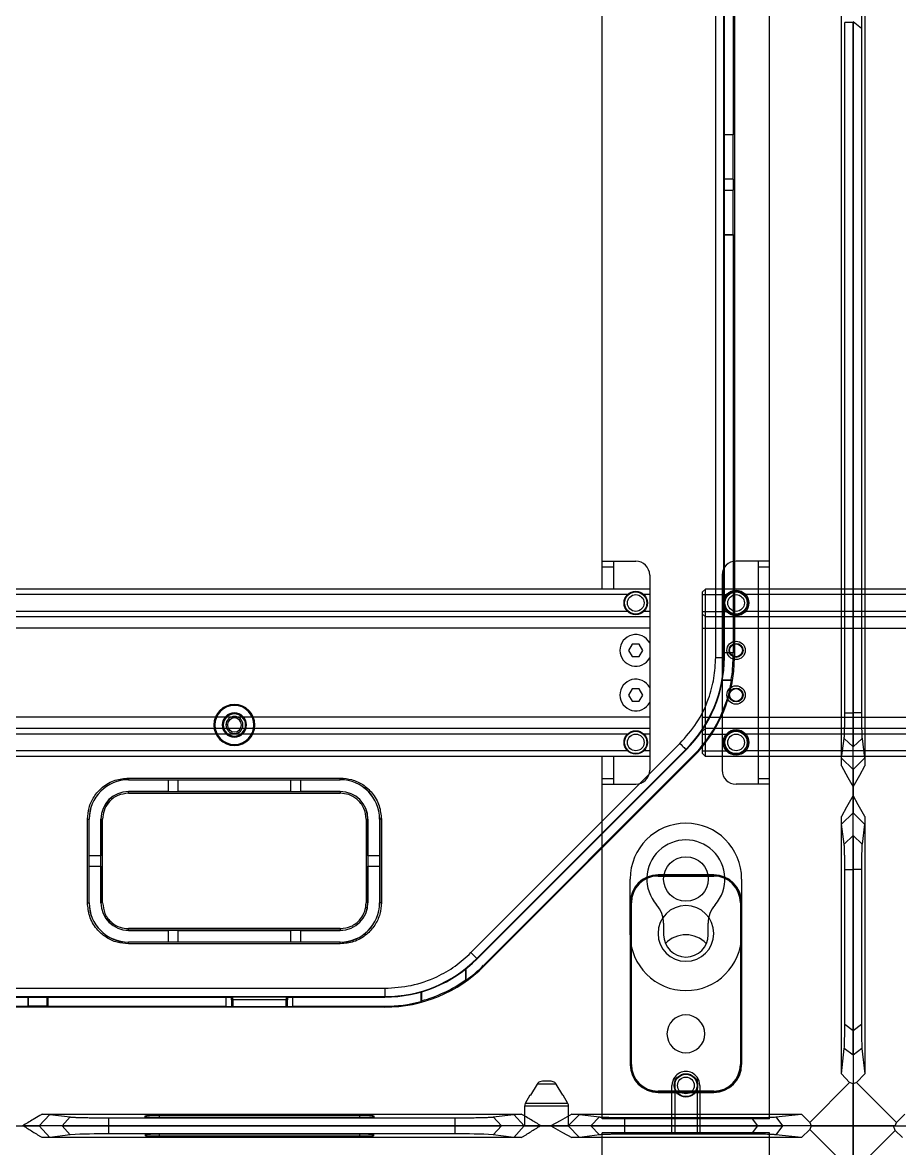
# Model space of a CAD drawing. Header units: millimetres. Extents: x 9226 to 36041, y 16031 to 21779.
# Drawn here: x 30936.2 to 31093.6, y 19437.4 to 19639.3 of the extents above; entities that cross this region are included whole.
import ezdxf

# ---------------------------------------------------------------- set-up
doc = ezdxf.new("R2010")
doc.units = ezdxf.units.MM
doc.layers.add('02___PRT_ALL_AXES', color=7, linetype='Continuous')

# ---------------------------------------------------------------- blocks, each defined once
blk = doc.blocks.new('G$CBB86864E')
at = {"color": 114, "linetype": 'Continuous', "true_color": 0x139b48}
for p, q in [((594.5, 672.5), (594.5, 681)), ((599.5, 681), (599.5, 672.5)), ((582, 612.5), (582, 672.5)), ((612, 672.5), (582, 672.5)), ((612, 0), (612, 672.5))]:
    blk.add_line(p, q, dxfattribs=at)
for radius in [2, 1.5]:
    blk.add_circle((597, 681), radius, dxfattribs=at)
for start, end in [(143.1301, 180), (0, 36.8699)]:
    blk.add_arc((597, 681), 2.5, start, end, dxfattribs=at)
at = {"layer": '02___PRT_ALL_AXES', "color": 114, "linetype": 'Continuous', "true_color": 0x139b48}
for p, q in [((595, 682.5), (595, 672.5)), ((599, 682.5), (599, 672.5))]:
    blk.add_line(p, q, dxfattribs=at)
blk.add_arc((597, 681), 2.5, 36.8699, 143.1301, dxfattribs=at)
blk = doc.blocks.new('*U254')
blk.add_blockref('G$CBB86864E', (-306, -341.75))
blk = doc.blocks.new('*U248')
blk.add_blockref('*U254', (600, 675))
blk = doc.blocks.new('G$C9B8E3940')
at = {"color": 7, "linetype": 'Continuous', "lineweight": 25}
for p, q in [((543.29, 389.67), (542.09, 387.67)), ((546.71, 389.67), (543.29, 389.67)), ((547.91, 387.67), (546.71, 389.67)), ((542.03, 387.67), (541.18, 386.2)), ((542.03, 387.67), (542.09, 387.67)), ((547.91, 387.67), (547.97, 387.67)), ((548.82, 386.2), (547.97, 387.67)), ((541.05, 385.7), (541.05, 382.17)), ((548.95, 382.17), (548.95, 385.7)), ((0, 382.17), (7.27, 382.17)), ((0, 374.63), (0, 382.17)), ((7.56, 381.34), (7.27, 382.17)), ((7.27, 382.17), (11.57, 382.17)), ((449.21, 382.17), (451.14, 382.17)), ((455.9, 380.11), (453.99, 382.17)), ((458.08, 382.17), (453.99, 382.17)), ((459.55, 380.58), (458.08, 382.17)), ((466.41, 382.17), (466.41, 380.73)), ((466.41, 382.17), (528.59, 382.17)), ((528.59, 380.73), (528.59, 382.17)), ((536.92, 382.17), (535.45, 380.58)), ((541.01, 382.17), (536.92, 382.17)), ((539.1, 380.11), (541.01, 382.17)), ((543.87, 382.17), (545.79, 382.17)), ((550.9, 380.11), (548.89, 382.17)), ((552.93, 382.17), (548.89, 382.17)), ((554.48, 380.57), (552.93, 382.17)), ((559.07, 380.67), (559.07, 382.17)), ((559.07, 382.17), (582.9, 382.17)), ((581.74, 380.67), (582.9, 382.17)), ((587.35, 382.17), (586.12, 380.58)), ((592.46, 382.17), (587.35, 382.17)), ((592.46, 382.17), (592.24, 381.54)), ((592.46, 382.17), (600, 382.17)), ((600, 382.17), (600, 375.59)), ((7.56, 381.34), (0.63, 374.41)), ((8.88, 380.06), (7.56, 381.34)), ((540.47, 380.06), (454.53, 380.06)), ((459.55, 380.58), (455.9, 380.11)), ((528.59, 380.73), (466.41, 380.73)), ((473.03, 380.37), (473.03, 380.66)), ((475.5, 380.72), (511.5, 380.72)), ((511.5, 380.3), (475.5, 380.3)), ((513.98, 380.66), (513.98, 380.37)), ((539.1, 380.11), (535.45, 380.58)), ((590.71, 380.06), (549.53, 380.06)), ((554.48, 380.57), (550.9, 380.11)), ((581.74, 380.67), (559.07, 380.67)), ((590.71, 380.06), (586.12, 380.58)), ((592.24, 381.54), (590.71, 380.06)), ((598.66, 375.13), (592.24, 381.54)), ((2.12, 317.64), (2.12, 109.2)), ((597.89, 109.2), (597.89, 317.64)), ((575.34, 128.67), (575.34, 298.17)), ((576.83, 128.67), (576.83, 298.17)), ((578.7, 298.17), (578.7, 128.67)), ((578.55, 222.44), (578.55, 293.28)), ((576.91, 128.67), (576.91, 251.42)), ((1.5, 241.44), (0, 242.65)), ((0, 118.74), (0, 242.65)), ((598.5, 118.74), (598.5, 242.5)), ((600, 242.5), (598.5, 242.5)), ((600, 242.5), (600, 118.74)), ((1.5, 241.44), (1.5, 118.74)), ((576.91, 222.44), (578.55, 222.44)), ((578.46, 222.35), (576.91, 222.35)), ((578.55, 222.44), (578.46, 222.35)), ((578.46, 214.42), (578.46, 222.35)), ((578.55, 214.42), (576.91, 214.42)), ((578.55, 212.42), (578.55, 214.42)), ((576.91, 212.42), (578.55, 212.42)), ((578.46, 204.49), (578.46, 212.42)), ((576.91, 204.49), (578.46, 204.49)), ((578.55, 204.4), (576.91, 204.4)), ((578.46, 204.49), (578.55, 204.4)), ((578.55, 129.56), (578.55, 204.4)), ((576.91, 129.56), (578.55, 129.56)), ((578.46, 129.48), (576.91, 129.48)), ((578.55, 129.56), (578.46, 129.48)), ((578.46, 128.67), (578.46, 129.48)), ((575.34, 128.67), (576.83, 128.67)), ((576.83, 128.67), (576.91, 128.67)), ((578.46, 128.67), (578.7, 128.67)), ((578.21, 124.53), (576.54, 124.53)), ((576.56, 124.62), (578.13, 124.62)), ((489, 120.05), (489, 120.23)), ((1.5, 118.74), (0, 118.74)), ((489, 118.55), (489, 118.72)), ((598.5, 118.74), (600, 118.74)), ((487.75, 116.55), (487.48, 116.55)), ((490.25, 116.55), (490.53, 116.55)), ((1.6, 114.15), (0, 112.6)), ((1.6, 114.15), (2.06, 110.57)), ((489, 114.55), (489, 114.37)), ((531.44, 75.73), (568.94, 113.23)), ((597.94, 110.57), (598.4, 114.15)), ((598.4, 114.15), (600, 112.6)), ((0, 108.56), (0, 112.6)), ((489, 113.05), (489, 112.86)), ((532.5, 74.67), (570, 112.17)), ((532.56, 74.62), (570.05, 112.12)), ((570, 112.17), (570.05, 112.12)), ((600, 108.56), (600, 112.6)), ((2.06, 110.57), (0, 108.56)), ((533.72, 73.46), (571.21, 110.96)), ((571.32, 110.85), (533.82, 73.35)), ((571.21, 110.96), (571.32, 110.85)), ((597.94, 110.57), (600, 108.56)), ((470, 107.03), (508, 107.03)), ((470, 107.03), (470, 106.73)), ((508, 106.73), (508, 107.03)), ((0, 103.88), (0, 105.46)), ((470, 106.73), (508, 106.73)), ((470, 106.73), (470, 106.72)), ((470, 106.72), (477.09, 106.72)), ((477.09, 106.72), (478.91, 106.72)), ((477.09, 106.72), (477.09, 104.62)), ((478.91, 106.72), (499.09, 106.72)), ((478.91, 104.62), (478.91, 106.72)), ((499.09, 106.72), (500.91, 106.72)), ((499.09, 106.72), (499.09, 104.62)), ((500.91, 106.72), (508, 106.72)), ((500.91, 104.62), (500.91, 106.72)), ((508, 106.72), (508, 106.73)), ((600, 105.46), (600, 103.88)), ((470, 104.61), (470, 104.62)), ((477.09, 104.62), (470, 104.62)), ((470, 104.31), (470, 104.61)), ((470, 104.61), (508, 104.61)), ((470, 104.31), (508, 104.31)), ((477.09, 104.62), (478.91, 104.62)), ((499.09, 104.62), (478.91, 104.62)), ((499.09, 104.62), (500.91, 104.62)), ((508, 104.62), (500.91, 104.62)), ((508, 104.62), (508, 104.61)), ((508, 104.61), (508, 104.31)), ((2.06, 98.77), (0, 100.78)), ((0, 96.74), (0, 100.78)), ((2.12, 100.14), (2.12, 53.97)), ((462.64, 84.67), (462.64, 99.67)), ((462.64, 99.67), (462.94, 99.67)), ((462.94, 84.67), (462.94, 99.67)), ((462.95, 99.67), (462.94, 99.67)), ((462.95, 93.08), (462.95, 99.67)), ((465.05, 99.67), (465.05, 93.08)), ((465.05, 99.67), (465.06, 99.67)), ((465.06, 99.67), (465.36, 99.67)), ((465.06, 84.67), (465.06, 99.67)), ((465.36, 84.67), (465.36, 99.67)), ((512.64, 99.67), (512.94, 99.67)), ((512.64, 99.67), (512.64, 84.67)), ((512.94, 99.67), (512.94, 84.67)), ((512.94, 99.67), (512.95, 99.67)), ((512.95, 93.08), (512.95, 99.67)), ((515.05, 99.67), (515.05, 93.08)), ((515.06, 99.67), (515.05, 99.67)), ((515.06, 99.67), (515.06, 84.67)), ((515.36, 99.67), (515.06, 99.67)), ((515.36, 99.67), (515.36, 84.67)), ((597.89, 53.97), (597.89, 100.14)), ((597.94, 98.77), (600, 100.78)), ((600, 96.74), (600, 100.78)), ((2.06, 98.77), (1.6, 95.19)), ((598.4, 95.19), (597.94, 98.77)), ((1.6, 95.19), (0, 96.74)), ((598.4, 95.19), (600, 96.74)), ((462.95, 91.26), (462.95, 93.08)), ((465.05, 93.08), (462.95, 93.08)), ((465.05, 91.26), (465.05, 93.08)), ((512.95, 93.08), (512.95, 91.26)), ((515.05, 93.08), (512.95, 93.08)), ((515.05, 93.08), (515.05, 91.26)), ((462.95, 84.67), (462.95, 91.26)), ((462.95, 91.26), (465.05, 91.26)), ((465.05, 91.26), (465.05, 84.67)), ((512.95, 84.67), (512.95, 91.26)), ((512.95, 91.26), (515.05, 91.26)), ((515.05, 91.26), (515.05, 84.67)), ((1.5, 90.61), (0, 90.61)), ((0, 61.77), (0, 90.61)), ((1.5, 90.61), (1.5, 62.93)), ((575, 89.67), (565, 89.67)), ((565, 89.63), (565, 89.67)), ((565, 89.45), (565, 89.63)), ((565, 89.63), (575, 89.63)), ((565, 89.45), (575, 89.45)), ((575, 89.63), (575, 89.67)), ((575, 89.45), (575, 89.63)), ((598.5, 62.93), (598.5, 90.61)), ((598.5, 90.61), (600, 90.61)), ((600, 90.61), (600, 61.77)), ((462.64, 84.67), (462.94, 84.67)), ((462.94, 84.67), (462.95, 84.67)), ((465.06, 84.67), (465.05, 84.67)), ((465.36, 84.67), (465.06, 84.67)), ((512.94, 84.67), (512.64, 84.67)), ((512.95, 84.67), (512.94, 84.67)), ((515.05, 84.67), (515.06, 84.67)), ((515.36, 84.67), (515.06, 84.67)), ((560.04, 84.67), (560, 84.67)), ((560, 84.67), (560, 55.67)), ((560.04, 84.67), (560.22, 84.67)), ((560.04, 55.67), (560.04, 84.67)), ((560.22, 55.67), (560.22, 84.67)), ((579.78, 84.67), (579.78, 55.67)), ((579.78, 84.67), (579.96, 84.67)), ((579.96, 84.67), (579.96, 55.67)), ((579.96, 84.67), (580, 84.67)), ((580, 55.67), (580, 84.67)), ((470, 79.73), (470, 80.03)), ((508, 80.03), (470, 80.03)), ((508, 79.73), (470, 79.73)), ((470, 79.72), (470, 79.73)), ((470, 79.72), (477.09, 79.72)), ((478.91, 79.72), (477.09, 79.72)), ((477.09, 79.72), (477.09, 77.62)), ((478.91, 79.72), (499.09, 79.72)), ((478.91, 77.62), (478.91, 79.72)), ((500.91, 79.72), (499.09, 79.72)), ((499.09, 79.72), (499.09, 77.62)), ((500.91, 79.72), (508, 79.72)), ((500.91, 77.62), (500.91, 79.72)), ((508, 80.03), (508, 79.73)), ((508, 79.73), (508, 79.72)), ((470, 77.62), (470, 77.61)), ((477.09, 77.62), (470, 77.62)), ((470, 77.31), (470, 77.61)), ((508, 77.61), (470, 77.61)), ((508, 77.31), (470, 77.31)), ((478.91, 77.62), (477.09, 77.62)), ((499.09, 77.62), (478.91, 77.62)), ((500.91, 77.62), (499.09, 77.62)), ((508, 77.62), (500.91, 77.62)), ((508, 77.61), (508, 77.62)), ((508, 77.31), (508, 77.61)), ((530.43, 72.74), (530.43, 70.8)), ((530.52, 72.81), (530.52, 70.76)), ((532.5, 74.67), (532.56, 74.62)), ((533.72, 73.46), (533.82, 73.35)), ((84, 69.34), (516, 69.34)), ((516, 69.34), (516, 67.84)), ((522.48, 66.97), (522.48, 68.68)), ((522.57, 68.7), (522.57, 67.09)), ((84, 67.84), (516, 67.84)), ((111.5, 67.76), (488.5, 67.76)), ((451.98, 66.12), (451.98, 67.76)), ((452.07, 66.21), (452.07, 67.76)), ((455.43, 66.21), (455.43, 67.76)), ((455.52, 67.76), (455.52, 66.12)), ((487.55, 66.12), (487.55, 67.76)), ((488.51, 67.77), (488.5, 67.76)), ((488.5, 67.76), (488.5, 66.1)), ((488.7, 67.28), (488.5, 67.28)), ((498.3, 67.28), (488.7, 67.28)), ((488.72, 67.78), (498.28, 67.78)), ((498.5, 67.28), (498.3, 67.28)), ((498.5, 67.76), (498.49, 67.77)), ((498.5, 67.76), (516, 67.76)), ((498.5, 66.1), (498.5, 67.76)), ((499.45, 67.76), (499.45, 66.12)), ((516, 67.84), (516, 67.76)), ((516, 65.97), (84, 65.97)), ((448.02, 66.12), (451.98, 66.12)), ((451.98, 66.12), (452.07, 66.21)), ((452.07, 66.21), (455.43, 66.21)), ((455.52, 66.12), (455.43, 66.21)), ((455.52, 66.12), (487.55, 66.12)), ((487.55, 66.12), (487.56, 66.1)), ((487.56, 66.1), (499.44, 66.1)), ((499.44, 66.1), (499.45, 66.12)), ((499.45, 66.12), (516, 66.12)), ((516, 66.12), (516, 65.97)), ((0, 61.77), (1.5, 62.93)), ((598.5, 62.93), (600, 61.77)), ((1.59, 58.55), (0, 57.32)), ((1.59, 58.55), (2.12, 53.97)), ((597.89, 53.97), (598.41, 58.55)), ((600, 57.32), (598.41, 58.55)), ((0, 57.32), (0, 52.21)), ((600, 57.32), (600, 52.21)), ((560.04, 55.67), (560, 55.67)), ((560.04, 55.67), (560.22, 55.67)), ((579.78, 55.67), (579.96, 55.67)), ((579.96, 55.67), (580, 55.67)), ((2.12, 53.97), (0.63, 52.43)), ((599.37, 52.43), (597.89, 53.97)), ((0.63, 52.43), (0, 52.21)), ((0, 44.67), (0, 52.21)), ((0.63, 52.43), (7.76, 45.3)), ((575, 50.89), (565, 50.89)), ((565, 50.71), (565, 50.89)), ((575, 50.71), (565, 50.71)), ((565, 50.71), (565, 50.67)), ((565, 50.67), (575, 50.67)), ((575, 50.71), (575, 50.89)), ((575, 50.71), (575, 50.67)), ((592.24, 45.3), (599.37, 52.43)), ((600, 52.21), (599.37, 52.43)), ((600, 52.21), (600, 44.67)), ((7.76, 45.3), (9.3, 46.79)), ((454, 44.67), (455.9, 46.73)), ((454.53, 46.79), (540.47, 46.79)), ((455.9, 46.73), (459.55, 46.26)), ((473.01, 46.18), (473.01, 46.47)), ((475.5, 46.54), (511.5, 46.54)), ((513.99, 46.47), (513.99, 46.18)), ((535.45, 46.26), (539.1, 46.73)), ((541.01, 44.67), (539.1, 46.73)), ((548.89, 44.67), (550.9, 46.73)), ((549.53, 46.79), (590.71, 46.79)), ((550.9, 46.73), (554.48, 46.27)), ((586.12, 46.26), (590.71, 46.79)), ((590.71, 46.79), (592.24, 45.3)), ((7.54, 44.67), (0, 44.67)), ((7.54, 44.67), (7.76, 45.3)), ((7.54, 44.67), (12.65, 44.67)), ((458.08, 44.67), (454, 44.67)), ((458.08, 44.67), (459.55, 46.26)), ((466.41, 46.11), (528.59, 46.11)), ((466.41, 46.11), (466.41, 44.67)), ((528.59, 44.67), (466.41, 44.67)), ((511.5, 46.12), (475.5, 46.12)), ((528.59, 44.67), (528.59, 46.11)), ((535.45, 46.26), (536.92, 44.67)), ((541.01, 44.67), (536.92, 44.67)), ((545.79, 44.67), (544.02, 44.67)), ((552.93, 44.67), (548.89, 44.67)), ((552.93, 44.67), (554.48, 46.27)), ((559.07, 46.17), (581.74, 46.17)), ((559.07, 44.67), (559.07, 46.17)), ((582.9, 44.67), (559.07, 44.67)), ((582.9, 44.67), (581.74, 46.17)), ((586.12, 46.26), (587.35, 44.67)), ((592.46, 44.67), (587.35, 44.67)), ((592.24, 45.3), (592.46, 44.67)), ((600, 44.67), (592.46, 44.67))]:
    blk.add_line(p, q, dxfattribs=at)
at = {"color": 8, "linetype": 'Continuous', "lineweight": 25}
for p, q in [((545, 385.7), (541.05, 385.7)), ((548.82, 386.2), (541.18, 386.2)), ((548.95, 385.7), (545, 385.7)), ((475.5, 380.72), (475.5, 380.3)), ((511.5, 380.3), (511.5, 380.72)), ((488.5, 67.28), (488.5, 66.1)), ((488.7, 67.28), (488.7, 66.1)), ((498.3, 66.1), (498.3, 67.28)), ((498.5, 66.1), (498.5, 67.28)), ((475.5, 46.54), (475.5, 46.12)), ((511.5, 46.12), (511.5, 46.54))]:
    blk.add_line(p, q, dxfattribs=at)
at = {"color": 7, "linetype": 'Continuous', "lineweight": 25, "flags": 128}
for points in [[(545.79, 382.17), (547.88, 380.99), (549.53, 380.06)], [(578.21, 124.53), (578.16, 124.58), (578.13, 124.62)], [(568.94, 113.23), (569.14, 113.03), (569.34, 112.83), (569.52, 112.65), (569.68, 112.49), (569.81, 112.36), (569.91, 112.26), (569.98, 112.19), (570, 112.17)], [(0, 105.46), (1.19, 107.55), (2.12, 109.2)], [(597.89, 109.2), (599.07, 107.11), (600, 105.46)], [(2.12, 100.14), (0.93, 102.24), (0, 103.88)], [(600, 103.88), (598.82, 101.79), (597.89, 100.14)], [(531.44, 75.73), (531.65, 75.53), (531.84, 75.33), (532.02, 75.15), (532.18, 74.99), (532.31, 74.86), (532.41, 74.76), (532.48, 74.7), (532.5, 74.67)], [(530.43, 70.8), (530.48, 70.77), (530.52, 70.76)], [(549.53, 46.79), (547.43, 45.6), (545.79, 44.67)]]:
    blk.add_lwpolyline(points, dxfattribs=at)
at = {"color": 8, "linetype": 'Continuous', "lineweight": 25, "flags": 128}
for points in [[(473.03, 380.66), (473.29, 380.38), (473.34, 380.34)], [(513.67, 380.34), (513.77, 380.44), (513.98, 380.66)], [(473.34, 46.5), (473.23, 46.39), (473.01, 46.18)], [(513.99, 46.18), (513.72, 46.45), (513.66, 46.5)]]:
    blk.add_lwpolyline(points, dxfattribs=at)
at = {"color": 7, "linetype": 'Continuous', "lineweight": 25}
for centre, radius, start, end in [((542.05, 385.7), 1, 150, 180), ((547.95, 385.7), 1, 0, 30), ((465.12, 280.68), 100.05, 89.2608, 93.191), ((529.88, 280.68), 100.05, 86.809, 90.7392), ((553.5, 128.67), 23.33, 315, 0), ((553.5, 128.67), 23.41, 315, 0), ((553.5, 128.67), 25.2, 315, 0), ((553.5, 128.67), 24.96, 350.6567, 0), ((553.5, 128.67), 25.05, 315, 350.4872), ((489, 116.55), 3.68, 90, 270), ((489, 116.55), 3.5, 90, 270), ((489, 116.55), 3.68, 270, 90), ((489, 116.55), 3.5, 270, 90), ((489, 116.55), 2.17, 90, 270), ((489, 116.55), 2, 90, 270), ((489, 116.55), 1.53, 0, 180), ((489, 116.55), 1.25, 0, 180), ((489, 116.55), 2.17, 270, 90), ((489, 116.55), 2, 270, 90), ((489, 116.55), 1.53, 180, 0), ((489, 116.55), 1.25, 180, 0), ((470, 99.67), 7.06, 90, 180), ((470, 99.67), 7.05, 90, 180), ((508, 99.67), 7.06, 0, 90), ((508, 99.67), 7.05, 0, 90), ((470, 99.67), 4.95, 90, 180), ((470, 99.67), 4.94, 90, 180), ((508, 99.67), 4.95, 0, 90), ((508, 99.67), 4.94, 0, 90), ((565, 84.67), 5, 90, 180), ((565, 84.67), 4.96, 90, 180), ((565, 84.67), 4.78, 90, 180), ((575, 84.67), 5, 0, 90), ((575, 84.67), 4.96, 0, 90), ((575, 84.67), 4.78, 0, 90), ((470, 84.67), 7.06, 180, 270), ((470, 84.67), 7.05, 180, 270), ((470, 84.67), 4.95, 180, 270), ((470, 84.67), 4.94, 180, 270), ((508, 84.67), 4.94, 270, 0), ((508, 84.67), 7.06, 270, 0), ((508, 84.67), 4.95, 270, 0), ((508, 84.67), 7.05, 270, 0), ((570, 79.17), 5, 0, 180), ((570, 79.17), 5, 180, 0), ((516, 91.17), 23.33, 270, 315), ((516, 91.17), 23.41, 270, 315), ((516, 91.17), 25.2, 270, 315), ((516, 91.17), 25.05, 305.4122, 315), ((516, 91.17), 24.96, 285.2533, 305.3088), ((516, 91.17), 25.05, 270, 284.992), ((570, 61.17), 3.4, 0, 180), ((570, 61.17), 3.4, 180, 0), ((565, 55.67), 5, 180, 270), ((565, 55.67), 4.96, 180, 270), ((565, 55.67), 4.78, 180, 270), ((575, 55.67), 4.96, 270, 0), ((575, 55.67), 4.78, 270, 0), ((575, 55.67), 5, 270, 0)]:
    blk.add_arc(centre, radius, start, end, dxfattribs=at)
for points, knots in [([(544.27, 390.17), (544.1, 390.15), (543.81, 390.13), (543.47, 389.92), (543.35, 389.75), (543.29, 389.67)], [0, 0, 0, 0, 0.445006, 0.75073, 1, 1, 1, 1]), ([(545.73, 390.17), (545.69, 390.17), (545.59, 390.17), (545.41, 390.17), (545.21, 390.17), (545, 390.17), (544.79, 390.17), (544.59, 390.17), (544.41, 390.17), (544.31, 390.17), (544.27, 390.17)], [0, 0, 0, 0, 0.124923, 0.250001, 0.374838, 0.499995, 0.624835, 0.749998, 0.874918, 1, 1, 1, 1]), ([(546.71, 389.67), (546.64, 389.76), (546.5, 389.94), (546.19, 390.11), (545.93, 390.17), (545.77, 390.17), (545.73, 390.17)], [0, 0, 0, 0, 0.296, 0.591459, 0.902643, 1, 1, 1, 1]), ([(451.14, 382.17), (451.7, 381.82), (452.27, 381.47), (453.11, 380.94), (453.4, 380.76), (453.82, 380.5), (453.96, 380.41), (454.25, 380.23), (454.39, 380.14), (454.53, 380.06)], [0, 0, 0, 0, 0.5, 0.5, 0.75, 0.75, 0.875, 0.875, 1, 1, 1, 1]), ([(453.99, 382.17), (453.98, 382.17), (453.97, 382.17), (453.93, 382.17), (453.88, 382.17), (453.83, 382.17), (453.79, 382.17), (453.74, 382.17), (453.69, 382.17), (453.64, 382.17), (453.6, 382.17), (453.56, 382.17), (453.53, 382.17), (453.49, 382.17), (453.41, 382.17), (453.26, 382.17), (453.02, 382.17), (452.67, 382.17), (452.04, 382.17), (451.51, 382.17), (451.14, 382.17)], [0, 0, 0, 0, 0.03109, 0.060707, 0.088672, 0.114849, 0.139142, 0.161488, 0.18179, 0.19987, 0.215881, 0.23032, 0.239612, 0.248007, 0.2709, 0.317902, 0.397978, 0.498535, 0.645616, 1, 1, 1, 1]), ([(458.08, 382.17), (458.28, 382.17), (458.63, 382.17), (459.64, 382.17), (460.31, 382.17), (461.86, 382.17), (462.75, 382.17), (464.59, 382.17), (465.53, 382.17), (466.41, 382.17)], [0, 0, 0, 0, 0.25, 0.25, 0.5, 0.5, 0.75, 0.75, 1, 1, 1, 1]), ([(528.59, 382.17), (529.48, 382.17), (530.42, 382.17), (532.25, 382.17), (533.14, 382.17), (534.7, 382.17), (535.36, 382.17), (536.37, 382.17), (536.72, 382.17), (536.92, 382.17)], [0, 0, 0, 0, 0.25, 0.25, 0.5, 0.5, 0.75, 0.75, 1, 1, 1, 1]), ([(540.47, 380.06), (540.61, 380.14), (540.75, 380.23), (541.04, 380.41), (541.18, 380.5), (541.6, 380.76), (541.89, 380.94), (542.73, 381.47), (543.3, 381.82), (543.87, 382.17)], [0, 0, 0, 0, 0.125, 0.125, 0.25, 0.25, 0.5, 0.5, 1, 1, 1, 1]), ([(543.87, 382.17), (543.5, 382.17), (543.14, 382.17), (542.59, 382.18), (542.41, 382.18), (542.13, 382.18), (542.04, 382.18), (541.86, 382.18), (541.76, 382.18), (541.61, 382.18), (541.56, 382.18), (541.5, 382.18), (541.48, 382.18), (541.46, 382.18), (541.44, 382.18), (541.36, 382.17), (541.29, 382.17), (541.13, 382.17), (541.05, 382.17), (541.01, 382.17)], [0, 0, 0, 0, 0.25, 0.25, 0.375, 0.375, 0.4375, 0.4375, 0.5, 0.5, 0.5625, 0.5625, 0.59375, 0.59375, 0.625, 0.625, 0.75, 0.75, 1, 1, 1, 1]), ([(548.89, 382.17), (548.86, 382.17), (548.78, 382.16), (548.62, 382.16), (548.56, 382.16), (548.42, 382.16), (548.34, 382.16), (547.96, 382.16), (547.07, 382.16), (546.28, 382.17), (545.79, 382.17)], [0, 0, 0, 0, 0.125, 0.125, 0.1875, 0.1875, 0.25, 0.25, 0.5, 1, 1, 1, 1]), ([(552.93, 382.17), (552.95, 382.17), (552.98, 382.17), (553.05, 382.17), (553.12, 382.17), (553.2, 382.17), (553.29, 382.17), (553.39, 382.17), (553.5, 382.17), (553.61, 382.17), (553.88, 382.17), (554.35, 382.17), (555.12, 382.17), (556.01, 382.17), (556.78, 382.17), (557.39, 382.17), (557.8, 382.17), (558.22, 382.17), (558.64, 382.17), (558.92, 382.17), (559.07, 382.17)], [0, 0, 0, 0, 0.027944, 0.05576, 0.083487, 0.111164, 0.138829, 0.166524, 0.194286, 0.222154, 0.250168, 0.375048, 0.500025, 0.624821, 0.749815, 0.800056, 0.849966, 0.899774, 0.94971, 1, 1, 1, 1]), ([(582.9, 382.17), (583.44, 382.17), (583.96, 382.17), (584.93, 382.17), (585.37, 382.17), (586.15, 382.17), (586.49, 382.17), (587.02, 382.17), (587.22, 382.17), (587.35, 382.17)], [0, 0, 0, 0, 0.25, 0.25, 0.5, 0.5, 0.75, 0.75, 1, 1, 1, 1]), ([(455.9, 380.11), (455.82, 380.1), (455.65, 380.09), (455.3, 380.07), (455.17, 380.07), (454.94, 380.06), (454.87, 380.06), (454.7, 380.06), (454.62, 380.06), (454.53, 380.06)], [0, 0, 0, 0, 0.5, 0.5, 0.75, 0.75, 0.875, 0.875, 1, 1, 1, 1]), ([(473.03, 380.66), (473.03, 380.66), (473.03, 380.66), (473.05, 380.67), (473.07, 380.67), (473.11, 380.67), (473.16, 380.68), (473.25, 380.68), (473.43, 380.69), (473.74, 380.7), (474.12, 380.71), (474.48, 380.72), (474.78, 380.72), (475.02, 380.72), (475.26, 380.72), (475.42, 380.72), (475.5, 380.72)], [0, 0, 0, 0, 0.041423, 0.082721, 0.12408, 0.165682, 0.207707, 0.250329, 0.376042, 0.500051, 0.623744, 0.7495, 0.813021, 0.875536, 0.937655, 1, 1, 1, 1]), ([(475.5, 380.3), (475.45, 380.3), (475.34, 380.3), (475.18, 380.31), (475.02, 380.31), (474.86, 380.31), (474.71, 380.31), (474.45, 380.31), (474.12, 380.32), (473.74, 380.32), (473.43, 380.33), (473.24, 380.34), (473.13, 380.35), (473.07, 380.36), (473.03, 380.36), (473.03, 380.37), (473.03, 380.37)], [0, 0, 0, 0, 0.041408, 0.082693, 0.124039, 0.165628, 0.207641, 0.250252, 0.375941, 0.499942, 0.623642, 0.749423, 0.81296, 0.875494, 0.937634, 1, 1, 1, 1]), ([(511.5, 380.72), (511.55, 380.72), (511.66, 380.72), (511.82, 380.72), (511.98, 380.72), (512.14, 380.72), (512.29, 380.72), (512.55, 380.72), (512.89, 380.71), (513.26, 380.7), (513.57, 380.69), (513.76, 380.68), (513.87, 380.68), (513.93, 380.67), (513.97, 380.66), (513.97, 380.66), (513.98, 380.66)], [0, 0, 0, 0, 0.041408, 0.082693, 0.124039, 0.165628, 0.207641, 0.250252, 0.375941, 0.499942, 0.623642, 0.749423, 0.81296, 0.875494, 0.937634, 1, 1, 1, 1]), ([(513.98, 380.37), (513.97, 380.37), (513.97, 380.37), (513.96, 380.36), (513.93, 380.36), (513.89, 380.35), (513.84, 380.35), (513.75, 380.34), (513.57, 380.33), (513.26, 380.32), (512.89, 380.32), (512.53, 380.31), (512.22, 380.31), (511.98, 380.31), (511.74, 380.3), (511.58, 380.3), (511.5, 380.3)], [0, 0, 0, 0, 0.041423, 0.082721, 0.12408, 0.165682, 0.207707, 0.250329, 0.376042, 0.500051, 0.623744, 0.7495, 0.813021, 0.875536, 0.937655, 1, 1, 1, 1]), ([(540.47, 380.06), (540.39, 380.06), (540.3, 380.06), (540.14, 380.06), (540.06, 380.06), (539.84, 380.07), (539.7, 380.07), (539.35, 380.09), (539.19, 380.1), (539.1, 380.11)], [0, 0, 0, 0, 0.125, 0.125, 0.25, 0.25, 0.5, 0.5, 1, 1, 1, 1]), ([(550.9, 380.11), (550.89, 380.11), (550.86, 380.11), (550.81, 380.1), (550.75, 380.1), (550.68, 380.09), (550.6, 380.09), (550.51, 380.08), (550.39, 380.08), (550.23, 380.07), (550.02, 380.07), (549.79, 380.06), (549.62, 380.06), (549.53, 380.06)], [0, 0, 0, 0, 0.0706265, 0.1411173, 0.2116847, 0.2825402, 0.3538929, 0.4259475, 0.4989028, 0.6263685, 0.7516211, 0.8757814, 1, 1, 1, 1]), ([(559.07, 380.67), (559, 380.67), (558.87, 380.67), (558.67, 380.67), (558.47, 380.67), (558.27, 380.67), (558.07, 380.67), (557.88, 380.67), (557.69, 380.67), (557.3, 380.66), (556.75, 380.66), (556.09, 380.64), (555.52, 380.63), (555.12, 380.61), (554.87, 380.6), (554.7, 380.59), (554.57, 380.58), (554.51, 380.58), (554.48, 380.57)], [0, 0, 0, 0, 0.0313639, 0.062594, 0.0937484, 0.1248854, 0.1560634, 0.1873407, 0.2187748, 0.2504225, 0.3754903, 0.5002003, 0.6246679, 0.7497563, 0.8126623, 0.8750288, 0.9373195, 1, 1, 1, 1]), ([(586.12, 380.58), (585.94, 380.59), (585.59, 380.62), (584.44, 380.65), (583.1, 380.67), (582.2, 380.67), (581.74, 380.67)], [0, 0, 0, 0, 0.288445, 0.560572, 0.775428, 1, 1, 1, 1]), ([(1.61, 246.54), (1.6, 246.35), (1.56, 245.99), (1.52, 244.65), (1.5, 243.06), (1.5, 241.99), (1.5, 241.44)], [0, 0, 0, 0, 0.289123, 0.56056, 0.774996, 1, 1, 1, 1]), ([(568.94, 113.23), (569.99, 114.42), (572.12, 116.83), (574.05, 120.91), (575.15, 124.91), (575.27, 127.42), (575.34, 128.67)], [0, 0, 0, 0, 0.277834, 0.560459, 0.782101, 1, 1, 1, 1]), ([(0, 112.6), (0, 112.62), (0, 112.65), (0, 112.72), (0, 112.79), (0, 112.87), (0, 112.96), (0, 113.06), (0, 113.17), (0, 113.28), (0, 113.55), (0, 114.02), (0, 114.79), (0, 115.68), (0, 116.45), (0, 117.06), (0, 117.47), (0, 117.89), (0, 118.31), (0, 118.59), (0, 118.74)], [0, 0, 0, 0, 0.027944, 0.05576, 0.083487, 0.111164, 0.138829, 0.166524, 0.194286, 0.222154, 0.250168, 0.375048, 0.500025, 0.624821, 0.749815, 0.800056, 0.849966, 0.899774, 0.94971, 1, 1, 1, 1]), ([(1.5, 118.74), (1.5, 118.67), (1.5, 118.54), (1.5, 118.34), (1.5, 118.14), (1.5, 117.94), (1.5, 117.74), (1.5, 117.55), (1.51, 117.36), (1.51, 116.97), (1.52, 116.42), (1.53, 115.76), (1.54, 115.19), (1.56, 114.79), (1.57, 114.54), (1.58, 114.37), (1.59, 114.24), (1.6, 114.18), (1.6, 114.15)], [0, 0, 0, 0, 0.031364, 0.062594, 0.093748, 0.124885, 0.156063, 0.187341, 0.218775, 0.250423, 0.37549, 0.5002, 0.624668, 0.749756, 0.812662, 0.875029, 0.93732, 1, 1, 1, 1]), ([(598.4, 114.15), (598.4, 114.17), (598.41, 114.2), (598.41, 114.25), (598.42, 114.31), (598.42, 114.38), (598.43, 114.46), (598.43, 114.54), (598.44, 114.63), (598.45, 114.83), (598.46, 115.19), (598.47, 115.76), (598.49, 116.43), (598.49, 117.04), (598.5, 117.55), (598.5, 117.94), (598.5, 118.34), (598.5, 118.6), (598.5, 118.74)], [0, 0, 0, 0, 0.031369, 0.062604, 0.093761, 0.124899, 0.156076, 0.187351, 0.218781, 0.250423, 0.37549, 0.500202, 0.624684, 0.74977, 0.812676, 0.87504, 0.937326, 1, 1, 1, 1]), ([(600, 118.74), (600, 118.66), (600, 118.5), (600, 118.26), (600, 118.03), (600, 117.8), (600, 117.57), (600, 117.34), (600, 117.11), (600, 116.88), (600, 116.4), (600, 115.68), (600, 114.79), (600, 114.02), (600, 113.51), (600, 113.19), (600, 113), (600, 112.84), (600, 112.7), (600, 112.63), (600, 112.6)], [0, 0, 0, 0, 0.027956, 0.055781, 0.083514, 0.111194, 0.138859, 0.166549, 0.194304, 0.222161, 0.250161, 0.375032, 0.500008, 0.624842, 0.749841, 0.800085, 0.849995, 0.899798, 0.949723, 1, 1, 1, 1]), ([(2.06, 110.57), (2.06, 110.56), (2.07, 110.53), (2.07, 110.48), (2.07, 110.42), (2.08, 110.35), (2.08, 110.27), (2.09, 110.18), (2.09, 110.06), (2.1, 109.9), (2.11, 109.69), (2.11, 109.46), (2.11, 109.29), (2.12, 109.2)], [0, 0, 0, 0, 0.070627, 0.141117, 0.211685, 0.28254, 0.353893, 0.425947, 0.498903, 0.626368, 0.751621, 0.875781, 1, 1, 1, 1]), ([(597.89, 109.2), (597.89, 109.25), (597.89, 109.35), (597.89, 109.49), (597.89, 109.62), (597.9, 109.75), (597.9, 109.86), (597.91, 109.98), (597.91, 110.11), (597.92, 110.25), (597.92, 110.39), (597.93, 110.5), (597.94, 110.55), (597.94, 110.57)], [0, 0, 0, 0, 0.070759, 0.141336, 0.211942, 0.282789, 0.354086, 0.426038, 0.498844, 0.626087, 0.751275, 0.87553, 1, 1, 1, 1]), ([(0, 108.56), (0, 108.53), (0.01, 108.45), (0.01, 108.29), (0.01, 108.23), (0.01, 108.09), (0.01, 108.01), (0.01, 107.63), (0.01, 106.74), (0, 105.95), (0, 105.46)], [0, 0, 0, 0, 0.125, 0.125, 0.1875, 0.1875, 0.25, 0.25, 0.5, 1, 1, 1, 1]), ([(462.64, 99.67), (462.69, 100.35), (462.81, 101.77), (463.75, 103.77), (465.33, 105.54), (467.51, 106.79), (469.19, 106.96), (470, 107.03)], [0, 0, 0, 0, 0.177562, 0.367139, 0.563361, 0.789752, 1, 1, 1, 1]), ([(508, 107.03), (508.68, 106.98), (510.1, 106.86), (512.1, 105.92), (513.87, 104.34), (515.12, 102.16), (515.29, 100.48), (515.36, 99.67)], [0, 0, 0, 0, 0.177561, 0.367139, 0.563361, 0.789751, 1, 1, 1, 1]), ([(600, 105.46), (600, 105.79), (600, 106.4), (600, 107.18), (600, 107.8), (600, 108.17), (600, 108.34), (599.99, 108.41), (599.99, 108.46), (600, 108.5), (600, 108.53), (600, 108.55), (600, 108.56)], [0, 0, 0, 0, 0.289629, 0.546849, 0.69149, 0.839411, 0.868678, 0.897795, 0.916239, 0.948597, 0.965761, 1, 1, 1, 1]), ([(0, 103.88), (0, 103.56), (0, 102.94), (0, 102.16), (0, 101.54), (0, 101.17), (0, 101), (0.01, 100.93), (0.01, 100.88), (0, 100.85), (0, 100.81), (0, 100.79), (0, 100.78)], [0, 0, 0, 0, 0.289629, 0.546849, 0.69149, 0.839411, 0.868678, 0.897795, 0.916239, 0.948597, 0.965761, 1, 1, 1, 1]), ([(470, 104.31), (469.34, 104.23), (467.98, 104.06), (466.42, 102.8), (465.52, 101.25), (465.41, 100.18), (465.36, 99.67)], [0, 0, 0, 0, 0.2706523, 0.5622237, 0.7885804, 1, 1, 1, 1]), ([(512.64, 99.67), (512.56, 100.33), (512.39, 101.7), (511.13, 103.25), (509.57, 104.15), (508.51, 104.26), (508, 104.31)], [0, 0, 0, 0, 0.270653, 0.562224, 0.78858, 1, 1, 1, 1]), ([(600, 100.78), (600, 100.82), (599.99, 100.89), (599.99, 101.05), (599.99, 101.12), (599.99, 101.25), (599.99, 101.33), (599.99, 101.71), (599.99, 102.6), (600, 103.39), (600, 103.88)], [0, 0, 0, 0, 0.125, 0.125, 0.1875, 0.1875, 0.25, 0.25, 0.5, 1, 1, 1, 1]), ([(2.12, 100.14), (2.12, 100.09), (2.11, 99.99), (2.11, 99.86), (2.11, 99.72), (2.1, 99.6), (2.1, 99.48), (2.1, 99.36), (2.09, 99.23), (2.08, 99.09), (2.08, 98.95), (2.07, 98.84), (2.06, 98.79), (2.06, 98.77)], [0, 0, 0, 0, 0.070759, 0.141336, 0.211942, 0.282789, 0.354086, 0.426038, 0.498844, 0.626087, 0.751275, 0.87553, 1, 1, 1, 1]), ([(597.94, 98.77), (597.94, 98.78), (597.94, 98.81), (597.93, 98.86), (597.93, 98.92), (597.92, 98.99), (597.92, 99.07), (597.91, 99.16), (597.91, 99.28), (597.9, 99.44), (597.9, 99.65), (597.89, 99.89), (597.89, 100.06), (597.89, 100.14)], [0, 0, 0, 0, 0.070627, 0.141117, 0.211685, 0.28254, 0.353893, 0.425947, 0.498903, 0.626368, 0.751621, 0.875781, 1, 1, 1, 1]), ([(0, 90.61), (0, 90.68), (0, 90.84), (0, 91.08), (0, 91.31), (0, 91.54), (0, 91.77), (0, 92), (0, 92.23), (0, 92.46), (0, 92.94), (0, 93.66), (0, 94.55), (0, 95.32), (0, 95.83), (0, 96.15), (0, 96.34), (0, 96.5), (0, 96.64), (0, 96.71), (0, 96.74)], [0, 0, 0, 0, 0.027956, 0.055781, 0.083514, 0.111194, 0.138859, 0.166549, 0.194304, 0.222161, 0.250161, 0.375032, 0.500008, 0.624842, 0.749841, 0.800085, 0.849995, 0.899798, 0.949723, 1, 1, 1, 1]), ([(1.6, 95.19), (1.6, 95.17), (1.59, 95.14), (1.59, 95.09), (1.58, 95.03), (1.58, 94.96), (1.57, 94.89), (1.57, 94.8), (1.56, 94.71), (1.56, 94.51), (1.54, 94.15), (1.53, 93.58), (1.52, 92.92), (1.51, 92.31), (1.5, 91.79), (1.5, 91.4), (1.5, 91.01), (1.5, 90.74), (1.5, 90.61)], [0, 0, 0, 0, 0.031369, 0.062604, 0.093761, 0.124899, 0.156076, 0.187351, 0.218781, 0.250423, 0.37549, 0.500202, 0.624684, 0.74977, 0.812676, 0.87504, 0.937326, 1, 1, 1, 1]), ([(598.5, 90.61), (598.5, 90.67), (598.5, 90.81), (598.5, 91.01), (598.5, 91.2), (598.5, 91.4), (598.5, 91.6), (598.5, 91.79), (598.5, 91.99), (598.49, 92.37), (598.49, 92.92), (598.47, 93.58), (598.46, 94.16), (598.44, 94.55), (598.43, 94.81), (598.42, 94.97), (598.41, 95.1), (598.41, 95.16), (598.4, 95.19)], [0, 0, 0, 0, 0.0313639, 0.062594, 0.0937484, 0.1248854, 0.1560634, 0.1873407, 0.2187748, 0.2504225, 0.3754903, 0.5002003, 0.6246679, 0.7497563, 0.8126623, 0.8750288, 0.9373195, 1, 1, 1, 1]), ([(600, 96.74), (600, 96.73), (600, 96.69), (600, 96.62), (600, 96.55), (600, 96.47), (600, 96.38), (600, 96.28), (600, 96.17), (600, 96.06), (600, 95.79), (600, 95.32), (600, 94.55), (600, 93.66), (600, 92.89), (600, 92.28), (600, 91.87), (600, 91.45), (600, 91.03), (600, 90.75), (600, 90.61)], [0, 0, 0, 0, 0.027944, 0.05576, 0.083487, 0.111164, 0.138829, 0.166524, 0.194286, 0.222154, 0.250168, 0.375048, 0.500025, 0.624821, 0.749815, 0.800056, 0.849966, 0.899774, 0.94971, 1, 1, 1, 1]), ([(470, 77.31), (469.32, 77.36), (467.9, 77.48), (465.9, 78.42), (464.14, 80), (462.88, 82.18), (462.72, 83.86), (462.64, 84.67)], [0, 0, 0, 0, 0.177562, 0.367139, 0.563361, 0.789752, 1, 1, 1, 1]), ([(465.36, 84.67), (465.45, 84.01), (465.62, 82.65), (466.87, 81.09), (468.43, 80.19), (469.49, 80.08), (470, 80.03)], [0, 0, 0, 0, 0.2706545, 0.5622237, 0.7885804, 1, 1, 1, 1]), ([(515.36, 84.67), (515.31, 83.99), (515.19, 82.57), (514.25, 80.57), (512.67, 78.81), (510.49, 77.55), (508.81, 77.39), (508, 77.31)], [0, 0, 0, 0, 0.1775625, 0.3671385, 0.5633609, 0.7897515, 1, 1, 1, 1]), ([(508, 80.03), (508.66, 80.12), (510.03, 80.29), (511.58, 81.54), (512.48, 83.1), (512.59, 84.16), (512.64, 84.67)], [0, 0, 0, 0, 0.2706529, 0.5622224, 0.7885805, 1, 1, 1, 1]), ([(516, 69.34), (517.59, 69.44), (520.8, 69.64), (525.05, 71.16), (528.65, 73.2), (530.52, 74.89), (531.44, 75.73)], [0, 0, 0, 0, 0.277835, 0.560459, 0.782101, 1, 1, 1, 1]), ([(488.5, 67.28), (488.5, 67.38), (488.5, 67.57), (488.51, 67.71), (488.51, 67.77)], [0, 0, 0, 0, 0.559457, 1, 1, 1, 1]), ([(488.51, 67.77), (488.51, 67.77), (488.52, 67.77), (488.59, 67.78), (488.67, 67.78), (488.72, 67.78)], [0, 0, 0, 0, 0.2296, 0.49981, 1, 1, 1, 1]), ([(488.7, 67.28), (488.7, 67.35), (488.71, 67.48), (488.71, 67.64), (488.72, 67.75), (488.72, 67.77), (488.72, 67.78)], [0, 0, 0, 0, 0.2499902, 0.5, 0.7499994, 1, 1, 1, 1]), ([(498.28, 67.78), (498.33, 67.78), (498.41, 67.78), (498.48, 67.77), (498.49, 67.77), (498.49, 67.77)], [0, 0, 0, 0, 0.500132, 0.768271, 1, 1, 1, 1]), ([(498.28, 67.78), (498.28, 67.77), (498.29, 67.75), (498.29, 67.64), (498.29, 67.48), (498.3, 67.35), (498.3, 67.28)], [0, 0, 0, 0, 0.250001, 0.5, 0.75001, 1, 1, 1, 1]), ([(498.49, 67.77), (498.5, 67.69), (498.5, 67.54), (498.5, 67.36), (498.5, 67.28)], [0, 0, 0, 0, 0.559503, 1, 1, 1, 1]), ([(1.5, 62.93), (1.5, 62.4), (1.5, 61.88), (1.51, 60.92), (1.52, 60.48), (1.53, 59.71), (1.54, 59.38), (1.57, 58.87), (1.58, 58.68), (1.59, 58.55)], [0, 0, 0, 0, 0.25, 0.25, 0.5, 0.5, 0.75, 0.75, 1, 1, 1, 1]), ([(598.41, 58.55), (598.42, 58.68), (598.43, 58.87), (598.46, 59.38), (598.47, 59.71), (598.48, 60.48), (598.49, 60.92), (598.5, 61.88), (598.5, 62.4), (598.5, 62.93)], [0, 0, 0, 0, 0.25, 0.25, 0.5, 0.5, 0.75, 0.75, 1, 1, 1, 1]), ([(0, 57.32), (0, 57.51), (0, 57.89), (0, 59.06), (0, 60.41), (0, 61.31), (0, 61.77)], [0, 0, 0, 0, 0.285212, 0.55758, 0.774011, 1, 1, 1, 1]), ([(600, 61.77), (600, 61.19), (600, 60.05), (600, 58.66), (600, 57.74), (600, 57.46), (600, 57.32)], [0, 0, 0, 0, 0.285212, 0.557578, 0.774011, 1, 1, 1, 1]), ([(454.53, 46.79), (454.38, 46.7), (453.83, 46.37), (452.65, 45.67), (451.62, 45.05), (450.98, 44.67)], [0, 0, 0, 0, 0.128382, 0.461964, 1, 1, 1, 1]), ([(454.53, 46.79), (454.58, 46.79), (454.69, 46.78), (454.85, 46.78), (455, 46.78), (455.13, 46.77), (455.26, 46.77), (455.37, 46.76), (455.48, 46.76), (455.58, 46.76), (455.66, 46.75), (455.74, 46.75), (455.8, 46.74), (455.86, 46.74), (455.89, 46.73), (455.9, 46.73)], [0, 0, 0, 0, 0.081304, 0.160977, 0.239243, 0.316339, 0.392509, 0.46801, 0.543104, 0.618057, 0.693139, 0.768615, 0.844748, 0.921794, 1, 1, 1, 1]), ([(473.01, 46.47), (473.01, 46.47), (473.02, 46.48), (473.03, 46.48), (473.06, 46.48), (473.1, 46.49), (473.15, 46.49), (473.24, 46.5), (473.42, 46.51), (473.73, 46.52), (474.11, 46.53), (474.47, 46.53), (474.78, 46.53), (475.02, 46.54), (475.26, 46.54), (475.42, 46.54), (475.5, 46.54)], [0, 0, 0, 0, 0.041423, 0.082722, 0.124081, 0.165683, 0.207707, 0.250328, 0.376041, 0.500051, 0.623745, 0.749502, 0.813022, 0.875536, 0.937655, 1, 1, 1, 1]), ([(511.5, 46.54), (511.55, 46.54), (511.66, 46.54), (511.82, 46.54), (511.98, 46.54), (512.14, 46.54), (512.3, 46.53), (512.55, 46.53), (512.89, 46.53), (513.27, 46.52), (513.58, 46.51), (513.77, 46.5), (513.88, 46.49), (513.94, 46.48), (513.98, 46.48), (513.99, 46.47), (513.99, 46.47)], [0, 0, 0, 0, 0.041409, 0.082694, 0.12404, 0.165628, 0.207641, 0.250251, 0.37594, 0.499942, 0.623644, 0.749425, 0.812962, 0.875495, 0.937634, 1, 1, 1, 1]), ([(539.1, 46.73), (539.11, 46.73), (539.14, 46.74), (539.19, 46.74), (539.25, 46.74), (539.32, 46.75), (539.4, 46.75), (539.49, 46.76), (539.61, 46.76), (539.77, 46.77), (539.98, 46.78), (540.21, 46.78), (540.39, 46.78), (540.47, 46.79)], [0, 0, 0, 0, 0.070683, 0.141114, 0.211506, 0.282074, 0.353029, 0.424581, 0.496934, 0.622304, 0.747252, 0.872812, 1, 1, 1, 1]), ([(544.02, 44.67), (543.43, 45.02), (542.84, 45.38), (541.95, 45.9), (541.65, 46.08), (541.21, 46.35), (541.06, 46.43), (540.77, 46.61), (540.62, 46.7), (540.47, 46.79)], [0, 0, 0, 0, 0.5, 0.5, 0.75, 0.75, 0.875, 0.875, 1, 1, 1, 1]), ([(549.53, 46.79), (549.58, 46.79), (549.68, 46.78), (549.82, 46.78), (549.95, 46.78), (550.07, 46.77), (550.19, 46.77), (550.31, 46.77), (550.44, 46.76), (550.58, 46.75), (550.72, 46.75), (550.83, 46.74), (550.88, 46.73), (550.9, 46.73)], [0, 0, 0, 0, 0.070759, 0.141336, 0.211942, 0.282789, 0.354086, 0.426038, 0.498844, 0.626087, 0.751275, 0.87553, 1, 1, 1, 1]), ([(450.98, 44.67), (451.2, 44.67), (451.62, 44.67), (452.23, 44.67), (452.79, 44.67), (453.23, 44.67), (453.55, 44.67), (453.71, 44.67), (453.83, 44.67), (453.91, 44.67), (453.96, 44.67), (453.98, 44.67), (454, 44.67)], [0, 0, 0, 0, 0.197327, 0.381155, 0.551938, 0.705939, 0.779745, 0.83538, 0.885753, 0.930289, 0.968412, 1, 1, 1, 1]), ([(466.41, 44.67), (466.32, 44.67), (466.12, 44.67), (465.84, 44.67), (465.55, 44.67), (465.27, 44.67), (464.98, 44.67), (464.7, 44.67), (464.42, 44.67), (464.14, 44.67), (463.87, 44.67), (463.23, 44.67), (462.26, 44.67), (461.06, 44.67), (460.01, 44.67), (459.32, 44.67), (458.88, 44.67), (458.63, 44.67), (458.41, 44.67), (458.22, 44.67), (458.13, 44.67), (458.08, 44.67)], [0, 0, 0, 0, 0.025156, 0.050205, 0.075175, 0.100096, 0.124996, 0.149903, 0.174847, 0.199855, 0.224957, 0.250179, 0.375075, 0.500025, 0.624817, 0.749804, 0.800036, 0.849944, 0.899754, 0.949697, 1, 1, 1, 1]), ([(459.55, 46.26), (459.57, 46.26), (459.61, 46.25), (459.68, 46.25), (459.76, 46.24), (459.84, 46.23), (459.94, 46.23), (460.04, 46.22), (460.16, 46.21), (460.28, 46.21), (460.57, 46.19), (461.1, 46.18), (461.96, 46.15), (462.79, 46.14), (463.5, 46.13), (464.06, 46.12), (464.63, 46.12), (465.15, 46.12), (465.62, 46.11), (466.01, 46.11), (466.28, 46.11), (466.41, 46.11)], [0, 0, 0, 0, 0.028041, 0.055925, 0.083694, 0.111386, 0.139043, 0.166706, 0.194414, 0.222209, 0.25013, 0.375181, 0.499971, 0.624889, 0.687445, 0.749918, 0.81235, 0.874949, 0.91673, 0.958368, 1, 1, 1, 1]), ([(475.5, 46.12), (475.45, 46.12), (475.34, 46.12), (475.18, 46.12), (475.02, 46.12), (474.86, 46.12), (474.7, 46.12), (474.45, 46.13), (474.11, 46.13), (473.73, 46.14), (473.42, 46.15), (473.23, 46.16), (473.12, 46.17), (473.06, 46.17), (473.02, 46.18), (473.02, 46.18), (473.01, 46.18)], [0, 0, 0, 0, 0.041409, 0.0826942, 0.1240396, 0.1656284, 0.2076407, 0.2502512, 0.3759397, 0.4999417, 0.6236438, 0.7494252, 0.8129616, 0.8754948, 0.9376339, 1, 1, 1, 1]), ([(513.99, 46.18), (513.99, 46.18), (513.98, 46.18), (513.97, 46.18), (513.94, 46.17), (513.9, 46.17), (513.86, 46.16), (513.76, 46.16), (513.58, 46.15), (513.27, 46.14), (512.89, 46.13), (512.53, 46.12), (512.22, 46.12), (511.98, 46.12), (511.74, 46.12), (511.58, 46.12), (511.5, 46.12)], [0, 0, 0, 0, 0.041423, 0.082722, 0.124081, 0.165683, 0.207707, 0.250328, 0.376041, 0.500051, 0.623745, 0.749502, 0.813022, 0.875536, 0.937655, 1, 1, 1, 1]), ([(528.59, 46.11), (528.67, 46.11), (528.83, 46.11), (529.07, 46.11), (529.31, 46.11), (529.54, 46.11), (529.9, 46.12), (530.37, 46.12), (530.94, 46.12), (531.5, 46.13), (532.21, 46.14), (533.04, 46.15), (533.9, 46.18), (534.47, 46.2), (534.82, 46.21), (535.02, 46.22), (535.2, 46.24), (535.34, 46.25), (535.41, 46.26), (535.45, 46.26)], [0, 0, 0, 0, 0.024971, 0.049933, 0.074916, 0.099951, 0.125065, 0.187608, 0.250098, 0.312516, 0.37513, 0.500051, 0.624786, 0.749897, 0.800039, 0.849884, 0.899668, 0.949628, 1, 1, 1, 1]), ([(536.92, 44.67), (536.9, 44.67), (536.85, 44.67), (536.77, 44.67), (536.69, 44.67), (536.59, 44.67), (536.48, 44.67), (536.37, 44.67), (536.25, 44.67), (536.11, 44.67), (535.97, 44.67), (535.63, 44.67), (534.99, 44.67), (533.94, 44.67), (532.74, 44.67), (531.69, 44.67), (530.86, 44.67), (530.3, 44.67), (529.74, 44.67), (529.16, 44.67), (528.78, 44.67), (528.59, 44.67)], [0, 0, 0, 0, 0.0251928, 0.0502698, 0.0752591, 0.100189, 0.125088, 0.1499846, 0.1749075, 0.1998853, 0.2249462, 0.2501183, 0.3749942, 0.4999365, 0.6248496, 0.7498443, 0.8001095, 0.8500289, 0.8998308, 0.949745, 1, 1, 1, 1]), ([(541.01, 44.67), (541.02, 44.67), (541.03, 44.67), (541.07, 44.67), (541.12, 44.67), (541.17, 44.67), (541.22, 44.67), (541.28, 44.67), (541.33, 44.67), (541.39, 44.67), (541.44, 44.67), (541.49, 44.67), (541.54, 44.67), (541.63, 44.67), (541.78, 44.67), (542, 44.67), (542.28, 44.67), (542.72, 44.67), (543.31, 44.67), (543.78, 44.67), (544.02, 44.67)], [0, 0, 0, 0, 0.029324, 0.057709, 0.084998, 0.11107, 0.135833, 0.159225, 0.181055, 0.201155, 0.220223, 0.233251, 0.250523, 0.272191, 0.31618, 0.385095, 0.470009, 0.570274, 0.78513, 1, 1, 1, 1]), ([(545.79, 44.67), (546.11, 44.67), (546.73, 44.67), (547.51, 44.67), (548.13, 44.68), (548.5, 44.67), (548.67, 44.67), (548.74, 44.68), (548.79, 44.68), (548.83, 44.67), (548.86, 44.67), (548.88, 44.67), (548.89, 44.67)], [0, 0, 0, 0, 0.289629, 0.546849, 0.69149, 0.839411, 0.868678, 0.897795, 0.916239, 0.948597, 0.965761, 1, 1, 1, 1]), ([(559.07, 44.67), (558.99, 44.67), (558.83, 44.67), (558.59, 44.67), (558.36, 44.67), (558.13, 44.67), (557.9, 44.67), (557.67, 44.67), (557.44, 44.67), (557.21, 44.67), (556.73, 44.67), (556.01, 44.67), (555.12, 44.67), (554.35, 44.67), (553.84, 44.67), (553.52, 44.67), (553.33, 44.67), (553.17, 44.67), (553.03, 44.67), (552.96, 44.67), (552.93, 44.67)], [0, 0, 0, 0, 0.027956, 0.055781, 0.083514, 0.111194, 0.138859, 0.166549, 0.194304, 0.222161, 0.250161, 0.375032, 0.500008, 0.624842, 0.749841, 0.800085, 0.849995, 0.899798, 0.949723, 1, 1, 1, 1]), ([(554.48, 46.27), (554.5, 46.27), (554.53, 46.26), (554.58, 46.26), (554.64, 46.25), (554.71, 46.25), (554.78, 46.24), (554.87, 46.24), (554.96, 46.23), (555.16, 46.23), (555.52, 46.21), (556.09, 46.2), (556.76, 46.19), (557.37, 46.18), (557.88, 46.17), (558.27, 46.17), (558.67, 46.17), (558.93, 46.17), (559.07, 46.17)], [0, 0, 0, 0, 0.031369, 0.062604, 0.093761, 0.124899, 0.156076, 0.187351, 0.218781, 0.250423, 0.37549, 0.500202, 0.624684, 0.74977, 0.812676, 0.87504, 0.937326, 1, 1, 1, 1]), ([(581.74, 46.17), (582.32, 46.17), (583.46, 46.17), (584.83, 46.2), (585.72, 46.23), (585.98, 46.25), (586.12, 46.26)], [0, 0, 0, 0, 0.283309, 0.554081, 0.771157, 1, 1, 1, 1]), ([(587.35, 44.67), (587.22, 44.67), (587.02, 44.67), (586.49, 44.67), (586.15, 44.67), (585.37, 44.67), (584.93, 44.67), (583.96, 44.67), (583.44, 44.67), (582.9, 44.67)], [0, 0, 0, 0, 0.25, 0.25, 0.5, 0.5, 0.75, 0.75, 1, 1, 1, 1])]:
    blk.add_open_spline(points, degree=3, knots=knots, dxfattribs=at)
blk.add_open_spline([(522.57, 67.09), (522.54, 67.05), (522.51, 67.01), (522.48, 66.97)], degree=3, dxfattribs=at)
blk = doc.blocks.new('*U247')
blk.add_blockref('G$C9B8E3940', (-300, -217.42))
blk = doc.blocks.new('*U255')
for p in [(600, 1350), (1200, 1350), (600, 1012.5), (1200, 1012.5)]:
    blk.add_blockref('*U247', p)
blk = doc.blocks.new('yrhf')
at = {"color": 114, "linetype": 'Continuous', "true_color": 0x139b48}
for p, q in [((3114.68, 3183.33), (3114.68, 3518.33)), ((3084.68, 3278.33), (3084.68, 3428.33)), ((3084.68, 3283.33), (3090.68, 3283.33)), ((3086.68, 3283.33), (3086.68, 3278.33)), ((3114.68, 3283.33), (3108.68, 3283.33)), ((3112.68, 3243.33), (3112.68, 3283.33)), ((3084.68, 3282.33), (3086.68, 3282.33)), ((3093.18, 3280.83), (3093.18, 3245.83)), ((3106.18, 3280.83), (3106.18, 3245.83)), ((3112.68, 3282.33), (3114.68, 3282.33)), ((2502.68, 3277.83), (2503.18, 3278.33)), ((2502.68, 3248.83), (2502.68, 3277.83)), ((2502.68, 3277.33), (2507.21, 3277.33)), ((2503.18, 3248.33), (2503.18, 3278.33)), ((2553.18, 3278.33), (2503.18, 3278.33)), ((3093.18, 3278.33), (2566.18, 3278.33)), ((3093.18, 3277.33), (3092.15, 3277.33)), ((2502.68, 3274.33), (2507.21, 3274.33)), ((2502.68, 3273.83), (2503.18, 3273.33)), ((2553.18, 3273.33), (2503.18, 3273.33)), ((3093.18, 3273.33), (2566.18, 3273.33)), ((3093.18, 3274.33), (3092.15, 3274.33)), ((2502.68, 3271.33), (2553.18, 3271.33)), ((3093.18, 3271.33), (2566.18, 3271.33)), ((3090.03, 3268.44), (3089.39, 3267.33)), ((3089.39, 3267.33), (3090.03, 3266.21)), ((3091.32, 3268.44), (3090.03, 3268.44)), ((3091.97, 3267.33), (3091.32, 3268.44)), ((3091.32, 3266.21), (3091.97, 3267.33)), ((3090.03, 3266.21), (3091.32, 3266.21)), ((3090.03, 3260.44), (3089.39, 3259.33)), ((3089.39, 3259.33), (3090.03, 3258.21)), ((3091.32, 3260.44), (3090.03, 3260.44)), ((3091.97, 3259.33), (3091.32, 3260.44)), ((3091.32, 3258.21), (3091.97, 3259.33)), ((3090.03, 3258.21), (3091.32, 3258.21)), ((2502.68, 3255.33), (2553.18, 3255.33)), ((3093.18, 3255.33), (2566.18, 3255.33)), ((2502.68, 3252.83), (2503.18, 3253.33)), ((2553.18, 3253.33), (2503.18, 3253.33)), ((3093.18, 3253.33), (2566.18, 3253.33)), ((2502.68, 3252.33), (2507.21, 3252.33)), ((3093.18, 3252.33), (3092.15, 3252.33)), ((2502.68, 3249.33), (2507.21, 3249.33)), ((2502.68, 3248.83), (2503.18, 3248.33)), ((3093.18, 3249.33), (3092.15, 3249.33)), ((2553.18, 3248.33), (2503.18, 3248.33)), ((3093.18, 3248.33), (2566.18, 3248.33)), ((3084.68, 3183.33), (3084.68, 3248.33)), ((3086.68, 3248.33), (3086.68, 3243.33)), ((3086.68, 3244.33), (3084.68, 3244.33)), ((3114.68, 3244.33), (3112.68, 3244.33)), ((3084.68, 3243.33), (3090.68, 3243.33)), ((3114.68, 3243.33), (3108.68, 3243.33)), ((3114.68, 3183.33), (3084.68, 3183.33))]:
    blk.add_line(p, q, dxfattribs=at)
for centre, radius in [((3090.68, 3275.83), 2), ((3090.68, 3275.83), 1.5), ((3108.68, 3275.83), 2.3), ((3108.68, 3275.83), 2), ((3108.68, 3275.83), 1.5), ((2508.68, 3267.33), 1.65), ((2508.68, 3267.33), 1.15), ((2508.68, 3259.33), 1.65), ((2508.68, 3259.33), 1.15), ((3090.68, 3250.83), 2), ((3108.68, 3250.83), 2.3), ((3108.68, 3250.83), 2), ((3090.68, 3250.83), 1.5), ((3108.68, 3250.83), 1.5)]:
    blk.add_circle(centre, radius, dxfattribs=at)
for centre, radius, start, end in [((3090.68, 3280.83), 2.5, 0, 90), ((3108.68, 3280.83), 2.5, 90, 180), ((3090.68, 3245.83), 2.5, 270, 0), ((3108.68, 3245.83), 2.5, 180, 270), ((3099.68, 3211.34), 5, 43.1625, 136.8375)]:
    blk.add_arc(centre, radius, start, end, dxfattribs=at)
at = {"layer": '02___PRT_ALL_AXES', "color": 114, "linetype": 'Continuous', "true_color": 0x139b48}
for p, q in [((2549.21, 3277.33), (2510.15, 3277.33)), ((3089.21, 3277.33), (2570.15, 3277.33)), ((2549.21, 3274.33), (2510.15, 3274.33)), ((3089.21, 3274.33), (2570.15, 3274.33)), ((2549.21, 3252.33), (2510.15, 3252.33)), ((3089.21, 3252.33), (2570.15, 3252.33)), ((2549.21, 3249.33), (2510.15, 3249.33)), ((3089.21, 3249.33), (2570.15, 3249.33)), ((3089.68, 3216.34), (3089.68, 3226.34)), ((3109.68, 3226.34), (3109.68, 3216.34)), ((3095.68, 3218.4), (3095.68, 3216.34)), ((3103.68, 3216.34), (3103.68, 3218.4))]:
    blk.add_line(p, q, dxfattribs=at)
for centre, radius in [((2508.68, 3275.83), 2.1), ((3090.68, 3275.83), 2.1), ((3108.68, 3267.33), 1.25), ((3108.68, 3259.33), 1.25), ((2508.68, 3250.83), 2.1), ((3090.68, 3250.83), 2.1), ((3099.68, 3226.34), 4), ((3099.68, 3189.33), 2.1)]:
    blk.add_circle(centre, radius, dxfattribs=at)
for centre, radius, start, end in [((3090.68, 3267.33), 2.84, 28.0842, 331.9158), ((3090.68, 3259.33), 2.84, 28.0842, 331.9158), ((3099.68, 3226.34), 10, 0, 180), ((3099.68, 3226.34), 7, 318.5904, 221.4096), ((3090.68, 3218.4), 5, 0, 41.4096), ((3108.68, 3218.4), 5, 138.5904, 180), ((3099.68, 3216.34), 10, 180, 0), ((3099.68, 3216.34), 4, 180, 0)]:
    blk.add_arc(centre, radius, start, end, dxfattribs=at)
blk = doc.blocks.new('*U265')
blk.add_blockref('yrhf', (-2808.68, -3356.33))
blk = doc.blocks.new('*U266')
at = {"color": 0, "linetype": 'ByBlock', "lineweight": -2, "transparency": 16777216}
for p in [(600, 0), (1200, 0)]:
    blk.add_blockref('*U265', p, dxfattribs=at)

msp = doc.modelspace()

# ---------------------------------------------------------------- block references
msp.add_blockref('*U266', (30164.25, 19615.734))
at = {"lineweight": -3}
for name, p in [('*U255', (30185.25, 18264.233)), ('*U248', (30164.25, 18434.484))]:
    msp.add_blockref(name, p, dxfattribs=at)

doc.saveas('drawing.dxf')
